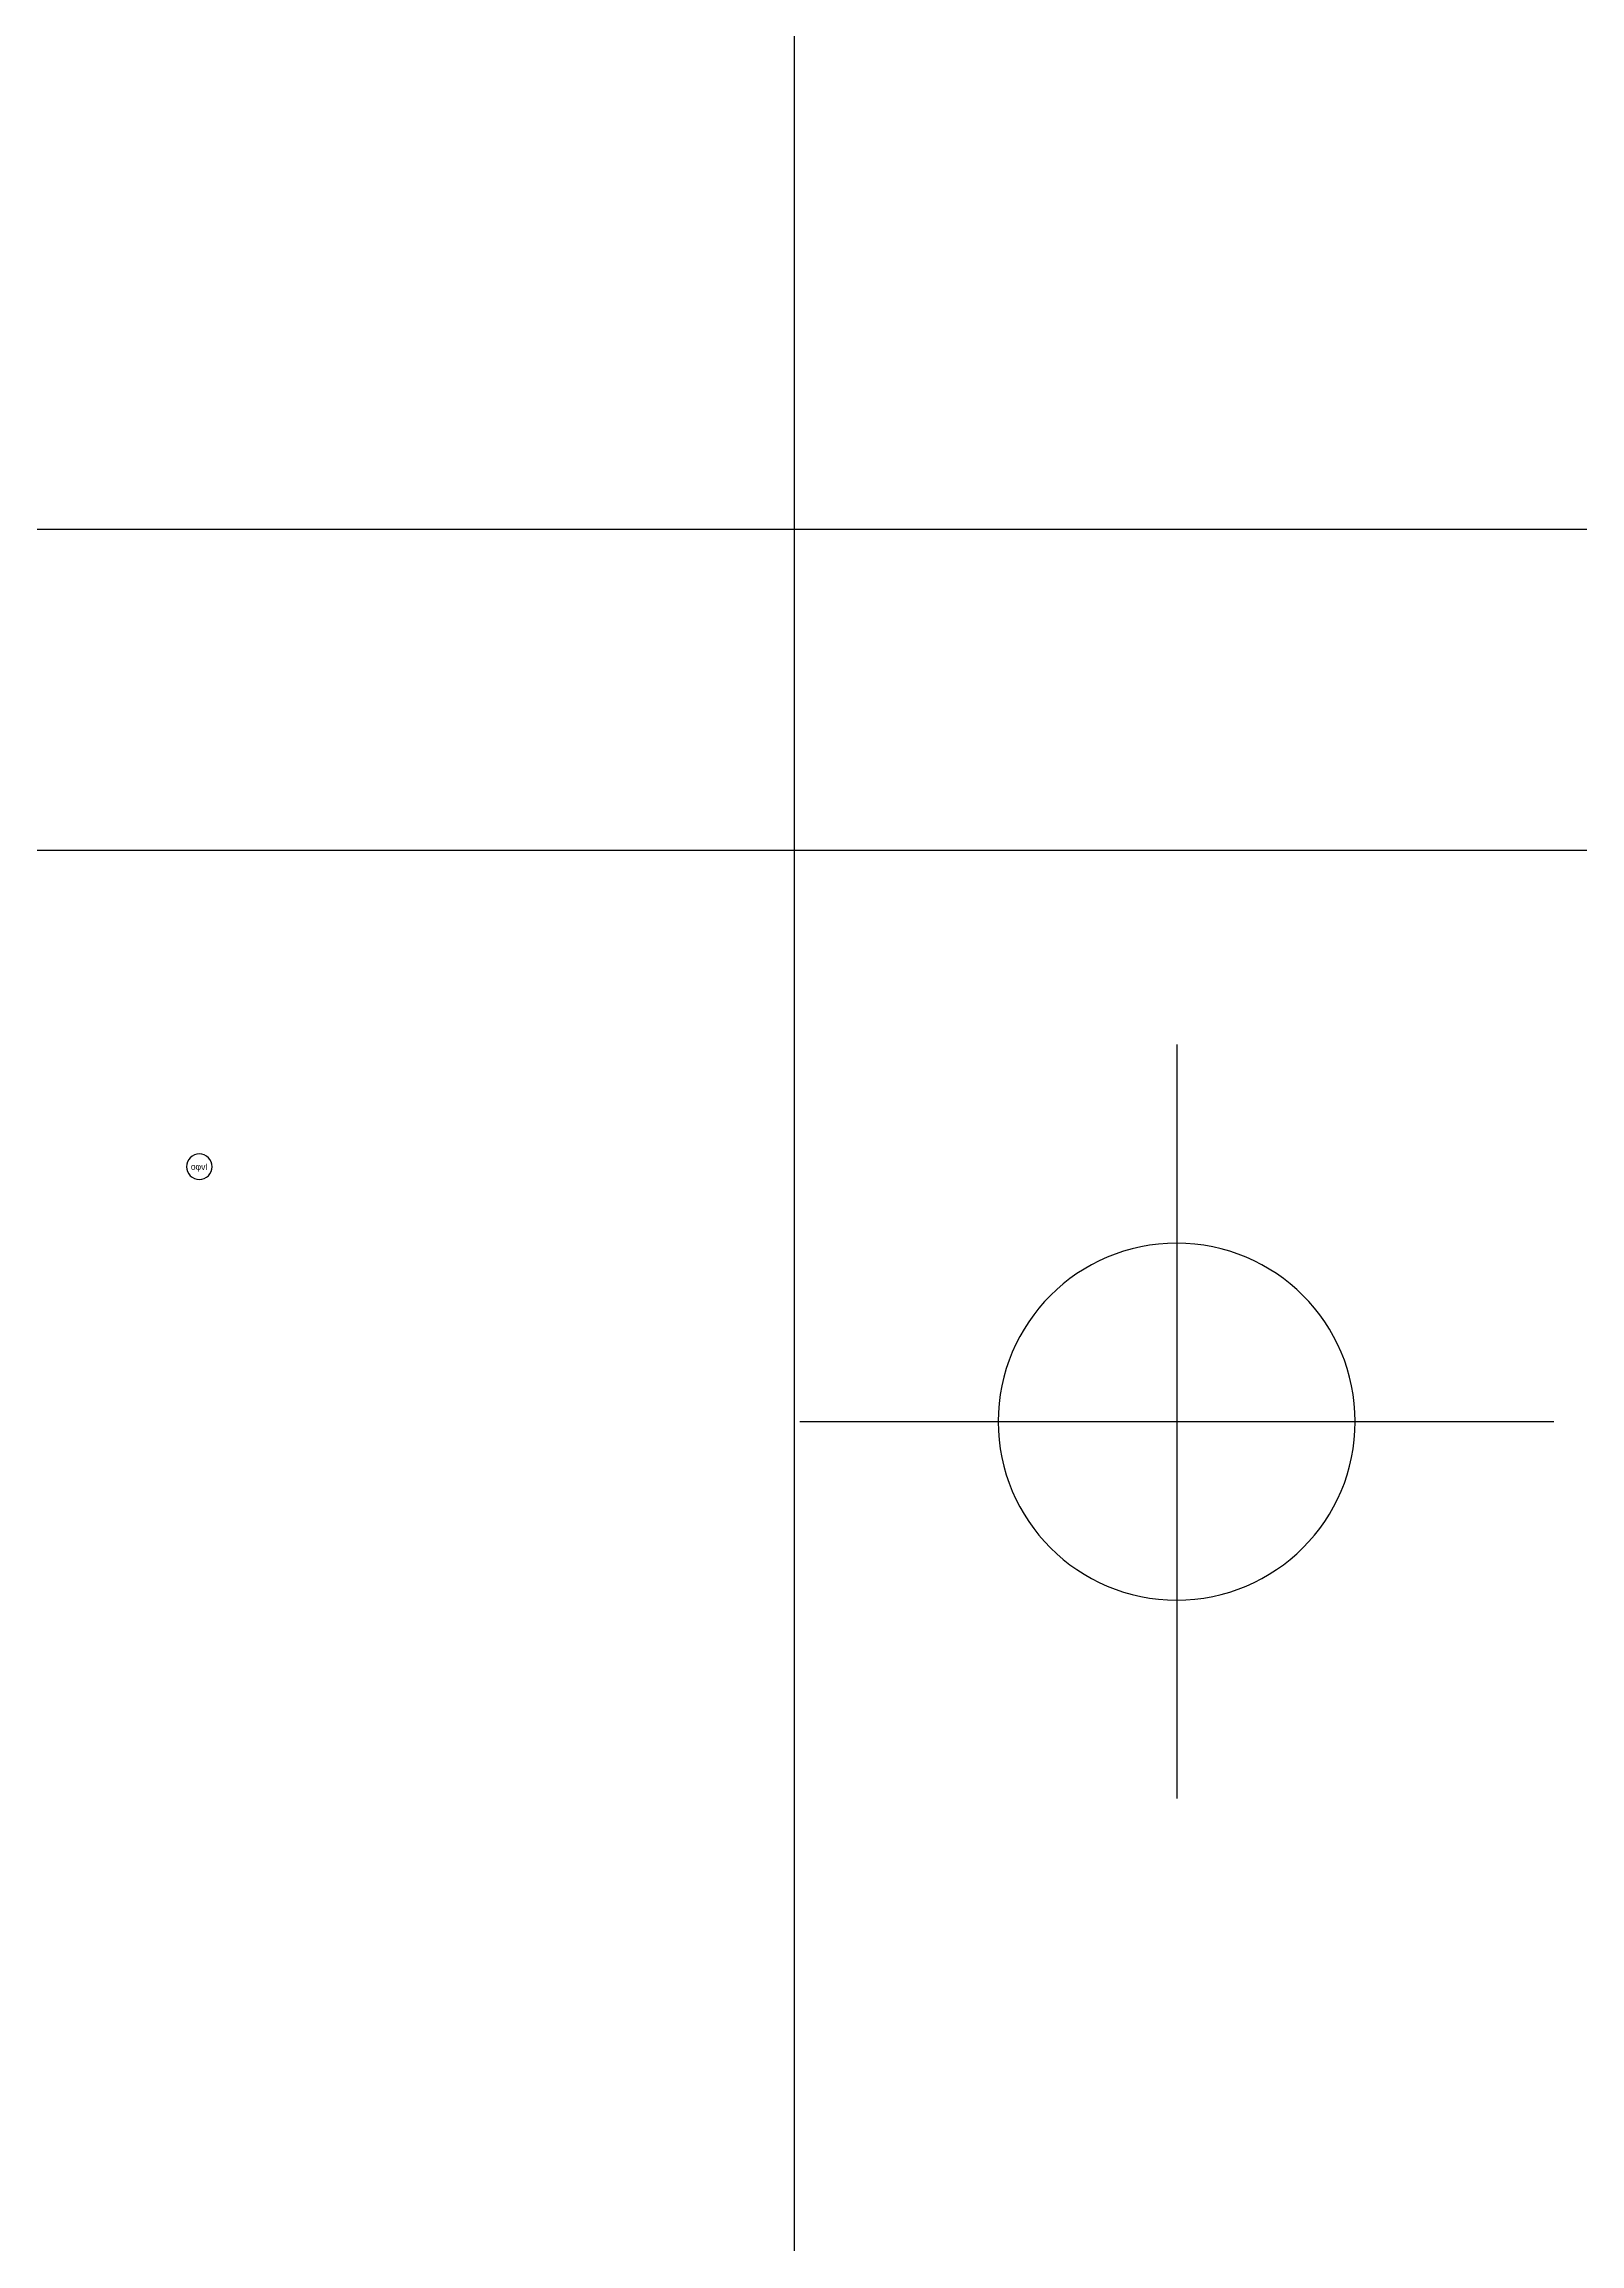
# Model space of a CAD drawing. Header units: millimetres. Extents: x 5544 to 245194, y -610088 to 30375.
# Drawn here: x 70212.1 to 70272.3, y 10162.4 to 10248.7 of the extents above; entities that cross this region are included whole.
import ezdxf
from ezdxf.enums import TextEntityAlignment as Align
from ezdxf.lldxf.tags import DXFTag

# ---------------------------------------------------------------- set-up
doc = ezdxf.new("R2010")
doc.units = ezdxf.units.MM
for name, color, linetype in [('0-중심선', 1, 'CENTER'), ('0시설', 7, 'Continuous'), ('0콘크리트', 2, 'Continuous'), ('4', 4, 'Continuous'), ('5', 5, 'Continuous'), ('BOM', 6, 'Continuous')]:
    doc.layers.add(name, color=color, linetype=linetype)
doc.layers.add('6', color=6, linetype='Continuous', lineweight=30)
doc.styles.get("Standard").update_dxf_attribs({"font": 'SYMBOL'})
tags = doc.linetypes.add('CENTER', pattern=[2, 1.25, -0.25, 0.25, -0.25]).pattern_tags.tags
tags[10:11] = [DXFTag(74, 4), DXFTag(75, 0), DXFTag(340, '0'), DXFTag(46, 1.0), DXFTag(50, 0.0), DXFTag(44, 0.0), DXFTag(45, 0.0)]
tags[8:9] = [DXFTag(74, 4), DXFTag(75, 0), DXFTag(340, '0'), DXFTag(46, 1.0), DXFTag(50, 0.0), DXFTag(44, 0.0), DXFTag(45, 0.0)]
tags[6:7] = [DXFTag(74, 4), DXFTag(75, 0), DXFTag(340, '0'), DXFTag(46, 1.0), DXFTag(50, 0.0), DXFTag(44, 0.0), DXFTag(45, 0.0)]
tags[4:5] = [DXFTag(74, 4), DXFTag(75, 0), DXFTag(340, '0'), DXFTag(46, 1.0), DXFTag(50, 0.0), DXFTag(44, 0.0), DXFTag(45, 0.0)]
tags = doc.linetypes.add('HIDDEN', pattern=[0.375, 0.25, -0.125]).pattern_tags.tags
tags[6:7] = [DXFTag(74, 4), DXFTag(75, 0), DXFTag(340, '0'), DXFTag(46, 1.0), DXFTag(50, 0.0), DXFTag(44, 0.0), DXFTag(45, 0.0)]
tags[4:5] = [DXFTag(74, 4), DXFTag(75, 0), DXFTag(340, '0'), DXFTag(46, 1.0), DXFTag(50, 0.0), DXFTag(44, 0.0), DXFTag(45, 0.0)]

# ---------------------------------------------------------------- blocks, each defined once
blk = doc.blocks.new('웨이트')
at = {"layer": '6'}
blk.add_line((-6113.529, 8076.302), (-6113.529, 9086.302), dxfattribs=at)
blk = doc.blocks.new('WEIGHT')
at = {"layer": '0시설', "lineweight": -3, "ltscale": 10, "rotation": 270}
blk.add_blockref('웨이트', (-8581.302, -7463.529), dxfattribs=at)
blk = doc.blocks.new('EasyBMINFO')
at = {"color": 0}
blk.add_circle((0, 0), 0.5, dxfattribs=at)
blk.add_text('Info', height=0.25).set_placement((0, 0), align=Align.MIDDLE_CENTER)
at = {"flags": 1}
for tag, p in [('NAME', (0, -1)), ('ENAME', (0, -2)), ('SPEC', (0, -3)), ('MATERIAL', (0, -4)), ('WEIGHT', (0, -5)), ('PRICE', (0, -6)), ('MAKER', (0, -7)), ('REMARK', (0, -8)), ('USER1', (0, -9)), ('USER2', (0, -10)), ('USER3', (0, -11)), ('USER4', (0, -12)), ('USER5', (0, -13)), ('QTY', (0, -14))]:
    blk.add_attdef(tag, p, '', height=0.25, dxfattribs=at)
blk = doc.blocks.new('LY용 벽체브라켓')
at = {"linetype": 'Continuous'}
blk.add_circle((390056.222, -458521.277), 7, dxfattribs=at)
at = {"layer": '0-중심선', "linetype": 'Continuous'}
for p, q in [((390056.222, -458506.491), (390056.222, -458536.064)), ((390071.009, -458521.277), (390041.435, -458521.277))]:
    blk.add_line(p, q, dxfattribs=at)
at = {"layer": '4', "linetype": 'Continuous'}
blk.add_lwpolyline([(389911.222, -458561.277), (390111.222, -458561.277), (390111.222, -458486.277), (389911.222, -458486.277), (389911.222, -458561.277)], dxfattribs=at)
at = {"layer": 'BOM'}
blk.add_blockref('EasyBMINFO', (390094.555, -458511.277), dxfattribs=at)

msp = doc.modelspace()

# ---------------------------------------------------------------- linework, layer by layer
at = {"layer": '5'}
msp.add_lwpolyline([(70361.486, 17979.634), (70241.486, 17979.634), (70241.486, -2520.366), (70361.486, -2520.366), (70361.486, 17979.634)], dxfattribs=at)

# ---------------------------------------------------------------- block references
at = {"layer": '0콘크리트', "lineweight": -3, "xscale": -1}
msp.add_blockref('WEIGHT', (70301.486, 11567.035), dxfattribs=at)
at = {"layer": '6', "linetype": 'HIDDEN', "xscale": -1}
msp.add_blockref('LY용 벽체브라켓', (460312.708, 468715.911), dxfattribs=at)

doc.saveas('drawing.dxf')
